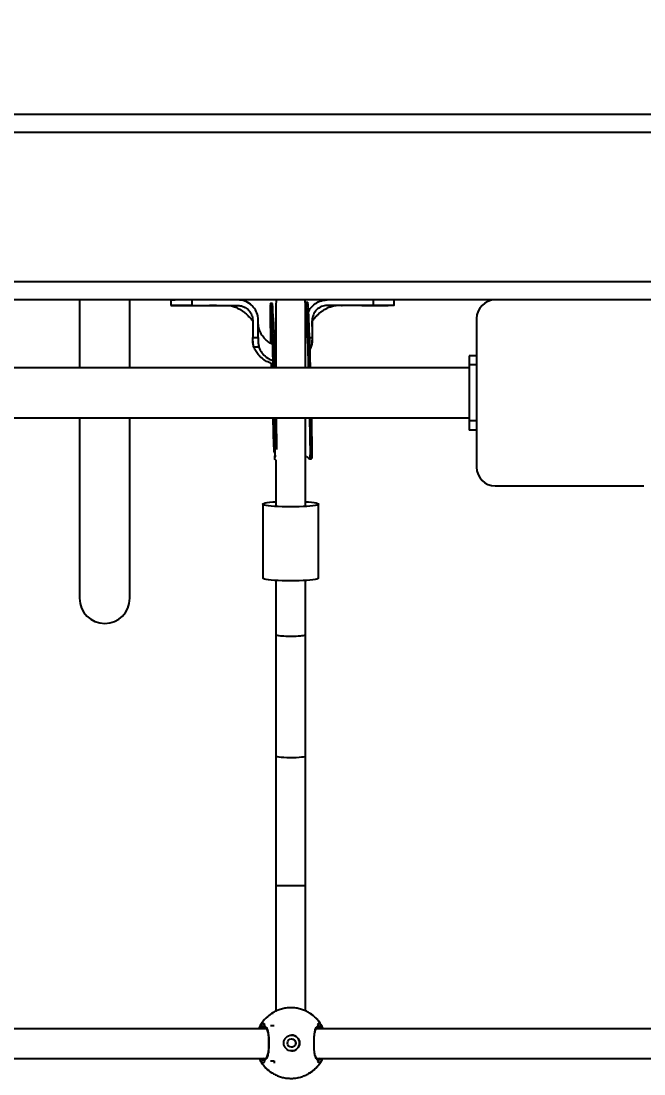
# Model space of a CAD drawing. Header units: millimetres. Extents: x -3365 to 2979, y -3775 to 2808.
# Drawn here: x -116 to 219, y 742 to 1308 of the extents above; entities that cross this region are included whole.
import ezdxf

# ---------------------------------------------------------------- set-up
doc = ezdxf.new("R2010")
doc.units = ezdxf.units.MM
for name, color, linetype in [('DIKOM_ОБЪЕКТ', 7, 'Continuous'), ('DIKOM_РАЗМЕР_ЗОНА', 7, 'Continuous'), ('DIKOM_РАЗМЕР_ОБЪЕКТА', 7, 'Continuous')]:
    doc.layers.add(name, color=color, linetype=linetype)
doc.styles.add('style1', font='arial.ttf', dxfattribs={"width": 0.8})
doc.dimstyles.new('1-50', dxfattribs={"dimtxt": 300, "dimasz": 200, "dimexe": 100, "dimexo": 0, "dimgap": 100, "dimtad": 1, "dimdec": 0, "dimtxsty": 'style1', "dimcen": 0, "dimclrd": 7, "dimclre": 7, "dimadec": 1, "dimazin": 2, "dimtfac": 1, "dimtdec": 0, "dimtmove": 0, "dimatfit": 3, "dimfxl": 0, "dimlwd": 25, "dimlwe": 18, "dimarcsym": 0})

# ---------------------------------------------------------------- blocks, each defined once
blk = doc.blocks.new('*D10')
at = {"layer": 'Defpoints', "color": 0, "transparency": 16777216}
for p in [(-921.14, 1308.33), (-1680.72, -1441.67), (325.78, -1441.67)]:
    blk.add_point(p, dxfattribs=at)
at = {"layer": 'DIKOM_РАЗМЕР_ОБЪЕКТА', "color": 7, "lineweight": 18, "transparency": 16777216}
for p, q in [((-921.14, 1308.33), (-1780.72, 1308.33)), ((325.78, -1441.67), (-1780.72, -1441.67))]:
    blk.add_line(p, q, dxfattribs=at)
at = {"layer": 'DIKOM_РАЗМЕР_ОБЪЕКТА', "color": 7, "lineweight": 25, "transparency": 16777216}
blk.add_line((-1680.72, 1108.33), (-1680.72, -1241.67), dxfattribs=at)
at = {"layer": 'DIKOM_РАЗМЕР_ОБЪЕКТА', "color": 7, "transparency": 16777216}
for points in [[(-1714.05, 1108.33), (-1647.38, 1108.33), (-1680.72, 1308.33)], [(-1714.05, -1241.67), (-1647.38, -1241.67), (-1680.72, -1441.67)]]:
    blk.add_solid(points, dxfattribs=at)
at = {"layer": 'DIKOM_РАЗМЕР_ОБЪЕКТА', "color": 0, "transparency": 16777216, "insert": (-1933.89, 16.54), "char_height": 300, "attachment_point": 5, "rotation": 90, "style": 'style1'}
blk.add_mtext('2750', dxfattribs=at)
blk = doc.blocks.new('*D12')
at = {"layer": 'Defpoints', "color": 0, "transparency": 16777216}
for p in [(-2915.08, 2808.33), (772.79, 2808.33), (178.86, -2941.67)]:
    blk.add_point(p, dxfattribs=at)
at = {"layer": 'DIKOM_РАЗМЕР_ЗОНА', "color": 7, "lineweight": 18, "transparency": 16777216}
for p, q in [((772.79, 2808.33), (-3015.08, 2808.33)), ((178.86, -2941.67), (-3015.08, -2941.67))]:
    blk.add_line(p, q, dxfattribs=at)
at = {"layer": 'DIKOM_РАЗМЕР_ЗОНА', "color": 7, "lineweight": 25, "transparency": 16777216}
blk.add_line((-2915.08, -2741.67), (-2915.08, 2608.33), dxfattribs=at)
at = {"layer": 'DIKOM_РАЗМЕР_ЗОНА', "color": 7, "transparency": 16777216}
for points in [[(-2948.41, 2608.33), (-2881.74, 2608.33), (-2915.08, 2808.33)], [(-2948.41, -2741.67), (-2881.74, -2741.67), (-2915.08, -2941.67)]]:
    blk.add_solid(points, dxfattribs=at)
at = {"layer": 'DIKOM_РАЗМЕР_ЗОНА', "color": 0, "transparency": 16777216, "insert": (-3168.25, 58.33), "char_height": 300, "attachment_point": 5, "rotation": 90, "style": 'style1'}
blk.add_mtext('5750', dxfattribs=at)

msp = doc.modelspace()

# ---------------------------------------------------------------- linework, layer by layer
at = {"layer": 'DIKOM_ОБЪЕКТ'}
for p, q in [((-971.14, 1258.33), (1328.86, 1258.33)), ((1328.86, 1248.33), (-971.14, 1248.33)), ((-971.14, 1168.33), (1328.86, 1168.33)), ((138.86, 1158.33), (-881.14, 1158.33)), ((-84.64, 1158.33), (-84.64, 1121.83)), ((-57.64, 1121.83), (-57.64, 1158.33)), ((-35.56, 1158.33), (-35.56, 1155.33)), ((-35.56, 1155.33), (-30.29, 1155.33)), ((-28.97, 1155.33), (-32.08, 1155.33)), ((-29.2, 1155.33), (-31.44, 1155.33)), ((-24.28, 1158.33), (-24.28, 1155.33)), ((-24.28, 1155.33), (0.44, 1155.33)), ((7.17, 1156.03), (5.41, 1157.08)), ((7.87, 1155.37), (7.54, 1155.67)), ((19.01, 1156.46), (18.01, 1156.43)), ((20.85, 1155.85), (20.85, 1121.83)), ((36.85, 1121.83), (36.85, 1155.85)), ((38, 1156.98), (37, 1156.95)), ((73.15, 1155.33), (48.44, 1155.33)), ((71.92, 1155.33), (78.56, 1155.33)), ((73.15, 1158.33), (73.15, 1155.33)), ((73.33, 1155.33), (73.72, 1155.33)), ((78.62, 1155.33), (81.36, 1155.33)), ((84.44, 1155.33), (84.44, 1158.33)), ((218.86, 1158.33), (138.86, 1158.33)), ((1238.86, 1158.33), (218.86, 1158.33)), ((8.44, 1147.33), (8.44, 1146.33)), ((8.44, 1146.33), (8.44, 1138.19)), ((11.44, 1146.33), (11.44, 1147.33)), ((11.44, 1138.19), (11.44, 1146.33)), ((40.44, 1147.33), (40.44, 1146.33)), ((40.44, 1146.33), (40.44, 1138.19)), ((128.86, 1148.33), (128.86, 1068.33)), ((8.44, 1138.19), (11.44, 1138.19)), ((8.52, 1136.08), (8.53, 1135.51)), ((11.82, 1132.98), (9.1, 1132.98)), ((39.03, 1138.19), (40.44, 1138.19)), ((39.77, 1132.98), (39.21, 1132.98)), ((39.77, 1132.98), (39.24, 1131.72)), ((40.37, 1135.7), (40.39, 1136.48)), ((40.39, 1135.98), (40.4, 1136.68)), ((128.86, 1128.33), (124.86, 1128.33)), ((124.86, 1128.33), (124.86, 1123.33)), ((124.86, 1121.83), (-867.14, 1121.83)), ((20.43, 1125.37), (20.85, 1125.22)), ((20.85, 1123.6), (20.47, 1123.67)), ((128.86, 1123.33), (124.86, 1123.33)), ((124.86, 1123.33), (124.86, 1093.33)), ((-867.14, 1094.83), (124.86, 1094.83)), ((-84.64, 1094.83), (-84.64, 997.83)), ((-57.64, 997.83), (-57.64, 1094.83)), ((19.24, 1094.83), (19.71, 1079.68)), ((19.99, 1094.83), (20.3, 1073.53)), ((19.99, 1094.83), (20.29, 1074.49)), ((20.99, 1094.83), (21.24, 1077.9)), ((36.85, 1047.9), (36.85, 1094.83)), ((38.99, 1094.83), (39.28, 1075.01)), ((39.99, 1094.83), (40.28, 1075.04)), ((128.86, 1093.33), (124.86, 1093.33)), ((124.86, 1093.33), (124.86, 1088.33)), ((128.86, 1088.33), (124.86, 1088.33)), ((20.29, 1074.49), (21.05, 1074.51)), ((20.5, 1072.4), (20.85, 1072.41)), ((20.85, 1072.41), (20.85, 1047.9)), ((37.58, 1073.87), (36.85, 1074.39)), ((39, 1072.91), (40.02, 1072.94)), ((39.28, 1075.01), (40.28, 1075.04)), ((138.86, 1058.33), (218.86, 1058.33)), ((13.85, 1048.51), (13.85, 1008.7)), ((43.85, 1008.7), (43.85, 1048.51)), ((20.85, 1007.44), (20.85, 978.3)), ((36.85, 978.3), (36.85, 1007.44)), ((20.85, 978.3), (20.85, 913.04)), ((36.85, 913.04), (36.85, 978.3)), ((20.85, 913.04), (20.85, 843.39)), ((36.85, 843.39), (36.85, 913.04)), ((20.85, 843.39), (20.85, 775.74)), ((20.85, 843.39), (36.85, 843.39)), ((36.85, 775.91), (36.85, 843.39)), ((18.75, 774.61), (19.43, 774.69)), ((39.2, 774.61), (39.25, 774.61)), ((15.84, 766.3), (-257.42, 766.3)), ((13.56, 767.62), (14.48, 767.86)), ((14.75, 767.08), (14.87, 767.09)), ((18.07, 768.11), (19.92, 768.11)), ((315.84, 766.3), (42.58, 766.3)), ((43.44, 767.08), (43.52, 767.09)), ((43.83, 767.86), (44.69, 767.59)), ((45.01, 768.8), (45.08, 768.45)), ((-256.93, 750.3), (15.3, 750.3)), ((13.88, 750.44), (14.68, 750.14)), ((14.87, 750.13), (14.69, 750.15)), ((18.07, 749.11), (19.92, 749.11)), ((19.92, 749.11), (19.92, 747.74)), ((43.07, 750.3), (315.3, 750.3)), ((44.78, 749.71), (43.83, 749.37)), ((43.89, 750.28), (44.62, 750.51)), ((45.08, 748.77), (45.01, 748.43)), ((15, 745.81), (15.26, 745.53)), ((18.75, 742.61), (19.43, 742.53)), ((38.43, 742.53), (39.25, 742.61))]:
    msp.add_line(p, q, dxfattribs=at)
at = {"layer": 'DIKOM_ОБЪЕКТ', "flags": 128}
for points in [[(19.52, 1121.83), (19.5, 1122.63), (19.41, 1125.95), (19.31, 1129.27), (19.21, 1132.54), (19.11, 1135.73), (19, 1138.8), (18.89, 1141.71), (18.79, 1144.44), (18.68, 1146.95), (18.57, 1149.22), (18.47, 1151.21), (18.37, 1152.9), (18.28, 1154.28), (18.19, 1155.33), (18.11, 1156.04), (18.04, 1156.39), (17.98, 1156.39), (17.93, 1156.03), (17.89, 1155.32), (17.87, 1154.27), (17.85, 1152.88), (17.84, 1151.18), (17.85, 1149.19), (17.87, 1146.92), (17.9, 1144.4), (17.94, 1141.67), (17.99, 1138.75), (18.05, 1135.68), (18.06, 1135.06)], [(21.24, 1158.33), (21.05, 1157.63), (20.85, 1155.85)], [(36.85, 1155.85), (36.65, 1157.63), (36.45, 1158.33)], [(38.52, 1121.83), (38.49, 1123.15), (38.4, 1126.47), (38.3, 1129.79), (38.2, 1133.06), (38.1, 1136.25), (37.99, 1139.32), (37.88, 1142.23), (37.78, 1144.96), (37.67, 1147.47), (37.56, 1149.74), (37.46, 1151.73), (37.36, 1153.42), (37.27, 1154.8), (37.18, 1155.85), (37.1, 1156.56), (37.03, 1156.91), (36.97, 1156.91), (36.92, 1156.55), (36.88, 1155.84), (36.86, 1154.79), (36.85, 1154.37)], [(39.52, 1121.83), (39.49, 1123.18), (39.4, 1126.5), (39.3, 1129.82), (39.2, 1133.08), (39.1, 1136.27), (38.99, 1139.34), (38.88, 1142.26), (38.77, 1144.99), (38.67, 1147.5), (38.56, 1149.76), (38.46, 1151.76), (38.36, 1153.45), (38.27, 1154.83), (38.18, 1155.88), (38.1, 1156.58), (38.03, 1156.94), (38, 1156.98)], [(18.33, 1124.27), (18.38, 1122.59), (18.4, 1121.83)], [(28.85, 1047.01), (26.56, 1047.03), (24.32, 1047.08), (22.19, 1047.17), (20.22, 1047.28), (18.45, 1047.43), (16.92, 1047.6), (15.67, 1047.79), (14.73, 1048), (14.12, 1048.22), (13.86, 1048.45), (13.95, 1048.68), (14.38, 1048.9), (15.16, 1049.12), (16.26, 1049.32), (17.65, 1049.5), (19.31, 1049.66), (20.85, 1049.77)], [(36.85, 1049.77), (38.39, 1049.66), (40.05, 1049.5), (41.44, 1049.32), (42.54, 1049.12), (43.31, 1048.9), (43.75, 1048.68), (43.84, 1048.45), (43.57, 1048.22), (42.97, 1048), (42.03, 1047.79), (40.78, 1047.6), (39.25, 1047.43), (37.48, 1047.28), (35.5, 1047.17), (33.37, 1047.08), (31.14, 1047.03), (28.85, 1047.01)], [(28.85, 1007.21), (26.56, 1007.23), (24.32, 1007.28), (22.19, 1007.37), (20.22, 1007.48), (18.45, 1007.63), (16.92, 1007.8), (15.67, 1007.99), (14.73, 1008.2), (14.12, 1008.42), (13.86, 1008.65), (13.85, 1008.7)], [(43.85, 1008.7), (43.84, 1008.65), (43.57, 1008.42), (42.97, 1008.2), (42.03, 1007.99), (40.78, 1007.8), (39.25, 1007.63), (37.48, 1007.48), (35.5, 1007.37), (33.37, 1007.28), (31.14, 1007.23), (28.85, 1007.21)], [(20.85, 978.3), (20.95, 978.17), (21.42, 978), (22.23, 977.85), (23.35, 977.72), (24.72, 977.62), (26.29, 977.55), (27.98, 977.51), (29.71, 977.51), (31.4, 977.55), (32.97, 977.62), (34.35, 977.72), (35.47, 977.85), (36.28, 978), (36.74, 978.17), (36.85, 978.3)], [(20.85, 978.3), (21.04, 978.13), (21.59, 977.97), (22.48, 977.82), (23.67, 977.69), (25.1, 977.6), (26.71, 977.53), (28.42, 977.5), (30.14, 977.51), (31.81, 977.56), (33.34, 977.64), (34.66, 977.75), (35.7, 977.89), (36.43, 978.05), (36.8, 978.21), (36.85, 978.3)], [(20.85, 913.04), (21.04, 912.87), (21.59, 912.71), (22.48, 912.56), (23.67, 912.43), (25.1, 912.34), (26.71, 912.27), (28.42, 912.24), (30.14, 912.25), (31.81, 912.3), (33.34, 912.38), (34.66, 912.49), (35.7, 912.63), (36.43, 912.78), (36.8, 912.95), (36.85, 913.04)]]:
    msp.add_lwpolyline(points, dxfattribs=at)
at = {"layer": 'DIKOM_ОБЪЕКТ'}
for centre, radius in [((29.36, 758.61), 4.25), ((29.32, 758.61), 2.25)]:
    msp.add_circle(centre, radius, dxfattribs=at)
for centre, radius, start, end in [((-470.24, 1117.83), 490.78, 0.4675, 4.5149), ((48.44, 1147.33), 8, 90, 180.0017), ((138.86, 1148.33), 10, 90, 180), ((138.86, 1068.33), 10, 180, 270), ((-71.14, 997.83), 13.5, 180, 0), ((29, 758.62), 18.99, 122.6474, 147.3586), ((29, 758.62), 18.99, 32.6414, 57.3526), ((29.18, 758.54), 18.8, 144.4089, 149.4115), ((29.24, 758.55), 17.45, 144.9755, 147.786), ((29.3, 758.71), 17.17, 32.1905, 35.048), ((29.01, 758.58), 18.74, 30.5836, 35.603), ((29.36, 758.61), 4.25, 359.9981, 89.9938), ((29.36, 758.61), 4.25, 270.0056, 0.0025), ((29.14, 758.65), 18.75, 210.5798, 215.5953), ((29, 758.61), 19, 212.6447, 237.3494), ((29.29, 758.7), 17.51, 212.2232, 215.0242), ((29, 758.61), 19, 302.6506, 327.3553), ((29.25, 758.54), 17.22, 324.9521, 327.8005), ((29.05, 758.62), 18.69, 324.3928, 329.4251)]:
    msp.add_arc(centre, radius, start, end, dxfattribs=at)
for points, knots in [([(-35.55, 1158.33), (-35.5, 1158.33), (-35.41, 1158.33), (-34.64, 1158.33), (-33.74, 1158.33), (-33.32, 1158.33)], [0, 0, 0, 0, 0.340107, 0.690669, 1, 1, 1, 1]), ([(-24.28, 1155.33), (-24.37, 1155.33), (-24.78, 1155.33), (-26.49, 1155.33), (-28.91, 1155.33), (-31.45, 1155.33), (-33.28, 1155.33), (-34.62, 1155.33), (-35.43, 1155.33), (-35.51, 1155.33), (-35.54, 1155.33)], [0, 0, 0, 0, 0.012373, 0.06189, 0.261123, 0.409634, 0.562454, 0.710964, 0.863782, 1, 1, 1, 1]), ([(-30.29, 1155.33), (-29.9, 1155.33), (-29.12, 1155.33), (-27.91, 1155.33), (-27.29, 1155.33)], [0, 0, 0, 0, 0.492056, 1, 1, 1, 1]), ([(-29.93, 1155.33), (-28.81, 1155.33), (-26.48, 1155.33), (-23.99, 1155.33), (-22.69, 1155.33)], [0, 0, 0, 0, 0.478154, 1, 1, 1, 1]), ([(-24.67, 1155.33), (-23.74, 1155.33), (-21.78, 1155.33), (-19.27, 1155.33), (-17.96, 1155.33)], [0, 0, 0, 0, 0.477468, 1, 1, 1, 1]), ([(-11.11, 1155.33), (-11.1, 1155.33), (-11.03, 1155.33), (-11.41, 1155.33), (-12.25, 1155.33), (-13.42, 1155.33), (-14.34, 1155.33), (-14.76, 1155.33)], [0, 0, 0, 0, 0.06425, 0.306799, 0.549339, 0.791884, 1, 1, 1, 1]), ([(-4.75, 1155.32), (-4.68, 1155.32), (-4.52, 1155.32), (-4.35, 1155.32), (-4.27, 1155.32)], [0, 0, 0, 0, 0.49808, 1, 1, 1, 1]), ([(-4.43, 1155.33), (-4.07, 1155.31), (-3.37, 1155.27), (-1.55, 1154.79), (0.19, 1154.07), (1.62, 1153.31), (2.72, 1152.6), (3.64, 1151.95), (4.52, 1151.23), (5.47, 1150.38), (6.37, 1149.33), (7.25, 1148.56), (7.84, 1147.87), (8.24, 1147.36), (8.34, 1147.11), (8.36, 1147.05), (8.38, 1147.02), (8.39, 1146.99), (8.4, 1146.95), (8.42, 1146.86), (8.42, 1146.8), (8.44, 1146.75), (8.44, 1146.45), (8.44, 1146.34), (8.44, 1146.29)], [0, 0, 0, 0, 0.150023, 0.285114, 0.400988, 0.491059, 0.549654, 0.595443, 0.65344, 0.721441, 0.788228, 0.844911, 0.895828, 0.92003, 0.924448, 0.92612, 0.927576, 0.92902, 0.930603, 0.93441, 0.957286, 0.976122, 0.990799, 1, 1, 1, 1]), ([(11.44, 1147.33), (11.43, 1147.42), (11.43, 1147.84), (11.31, 1149.5), (10.51, 1152.26), (8.29, 1155.33), (5.19, 1157.48), (2.4, 1158.27), (0.8, 1158.32), (0.44, 1158.33)], [0, 0, 0, 0, 0.014813, 0.074109, 0.290048, 0.505964, 0.720942, 0.936008, 1, 1, 1, 1]), ([(0.44, 1155.33), (0.66, 1155.32), (1.78, 1155.29), (3.77, 1154.77), (6.04, 1153.25), (7.68, 1151.06), (8.37, 1148.96), (8.42, 1147.7), (8.44, 1147.33)], [0, 0, 0, 0, 0.054127, 0.268331, 0.482533, 0.697284, 0.911982, 1, 1, 1, 1]), ([(7.66, 1155.63), (7.6, 1155.68), (7.48, 1155.78), (7.37, 1155.87), (7.32, 1155.91)], [0, 0, 0, 0, 0.500186, 1, 1, 1, 1]), ([(38.45, 1151.81), (38.48, 1151.93), (38.84, 1153.23), (40.63, 1155.28), (43.61, 1157.46), (46.44, 1158.27), (48.05, 1158.32), (48.44, 1158.33)], [0, 0, 0, 0, 0.027652, 0.321153, 0.614517, 0.908522, 1, 1, 1, 1]), ([(40.44, 1144.02), (40.44, 1143.98), (40.44, 1143.91), (40.44, 1144.09), (40.44, 1144.75), (40.44, 1145.48), (40.44, 1146.02), (40.43, 1146.53), (40.44, 1146.79), (40.46, 1146.86), (40.46, 1146.91), (40.48, 1146.98), (40.49, 1147.01), (40.5, 1147.04), (40.52, 1147.07), (40.54, 1147.13), (40.64, 1147.37), (41.04, 1147.88), (41.68, 1148.6), (42.6, 1149.45), (43.53, 1150.48), (44.47, 1151.33), (45.3, 1151.99), (46.17, 1152.61), (47.26, 1153.31), (48.7, 1154.08), (50.46, 1154.79), (52.31, 1155.27), (53.03, 1155.31), (53.41, 1155.33)], [0, 0, 0, 0, 0.038804, 0.073968, 0.124841, 0.172223, 0.205993, 0.227863, 0.241702, 0.25434, 0.26854, 0.271439, 0.272636, 0.273736, 0.274874, 0.27619, 0.279636, 0.298267, 0.337815, 0.38835, 0.446677, 0.494111, 0.533656, 0.567928, 0.614048, 0.68494, 0.776098, 0.882282, 1, 1, 1, 1]), ([(56.28, 1155.32), (56.33, 1155.32), (56.42, 1155.32), (56.52, 1155.32), (56.57, 1155.31)], [0, 0, 0, 0, 0.499601, 1, 1, 1, 1]), ([(63.66, 1155.33), (63.61, 1155.33), (63.06, 1155.33), (62.07, 1155.33), (60.89, 1155.33), (60.17, 1155.33), (59.86, 1155.33), (59.94, 1155.33), (59.95, 1155.33)], [0, 0, 0, 0, 0.02217, 0.263628, 0.505088, 0.746545, 0.988001, 1, 1, 1, 1]), ([(67.11, 1155.33), (68.42, 1155.33), (70.92, 1155.33), (72.87, 1155.33), (73.81, 1155.33)], [0, 0, 0, 0, 0.522448, 1, 1, 1, 1]), ([(84.41, 1155.33), (84.42, 1155.33), (84.51, 1155.33), (84.16, 1155.33), (83.3, 1155.33), (81.87, 1155.33), (79.93, 1155.33), (77.16, 1155.33), (74.66, 1155.33), (73.15, 1155.33)], [0, 0, 0, 0, 0.012296, 0.165144, 0.313683, 0.466529, 0.615069, 0.767915, 1, 1, 1, 1]), ([(19.32, 1134.46), (18.82, 1134.66), (17.48, 1135.22), (15.58, 1136.7), (13.72, 1138.79), (12.34, 1141.29), (11.67, 1143.56), (11.47, 1145.18), (11.44, 1145.94), (11.44, 1146.24), (11.44, 1146.34)], [0, 0, 0, 0, 0.106308, 0.287357, 0.471602, 0.658714, 0.846687, 0.938061, 0.979944, 1, 1, 1, 1]), ([(8.44, 1137.11), (8.44, 1137.2), (8.44, 1137.56), (8.44, 1137.92), (8.44, 1138.19)], [0, 0, 0, 0, 0.256261, 1, 1, 1, 1]), ([(9.1, 1132.98), (8.91, 1133.64), (8.51, 1134.98), (8.46, 1136.39), (8.44, 1137.11)], [0, 0, 0, 0, 0.491587, 1, 1, 1, 1]), ([(19.64, 1123.85), (18.85, 1124.09), (17.1, 1124.62), (14.62, 1125.99), (12.35, 1127.8), (10.56, 1129.94), (9.57, 1131.72), (9.18, 1132.77), (9.1, 1132.98)], [0, 0, 0, 0, 0.169417, 0.375109, 0.580607, 0.766508, 0.952187, 1, 1, 1, 1]), ([(11.44, 1138.19), (11.44, 1138.11), (11.44, 1137.68), (11.44, 1136.6), (11.38, 1134.92), (11.67, 1133.63), (11.82, 1132.98)], [0, 0, 0, 0, 0.048385, 0.241898, 0.617089, 1, 1, 1, 1]), ([(11.82, 1132.98), (12.03, 1132.4), (12.6, 1130.81), (14.4, 1128.51), (16.86, 1126.54), (18.79, 1125.93), (19.59, 1125.68)], [0, 0, 0, 0, 0.167515, 0.457269, 0.777788, 1, 1, 1, 1]), ([(20.85, 1133.88), (20.68, 1133.9), (20.44, 1133.94), (20.23, 1134.04), (20.16, 1134.08)], [0, 0, 0, 0, 0.698817, 1, 1, 1, 1]), ([(40.44, 1137.11), (40.41, 1136.41), (40.36, 1135), (39.97, 1133.66), (39.77, 1132.98)], [0, 0, 0, 0, 0.492129, 1, 1, 1, 1]), ([(40.44, 1138.19), (40.44, 1138.1), (40.44, 1137.74), (40.44, 1137.38), (40.44, 1137.11)], [0, 0, 0, 0, 0.256358, 1, 1, 1, 1]), ([(19.71, 1079.68), (19.73, 1079.14), (19.76, 1078.06), (19.87, 1076.81), (20, 1076.09), (20.22, 1075.98), (20.26, 1075.96)], [0, 0, 0, 0, 0.309465, 0.619024, 0.925151, 1, 1, 1, 1]), ([(20.5, 1072.41), (20.44, 1072.45), (20.31, 1072.53), (20.3, 1073.26), (20.29, 1074.08), (20.29, 1074.49)], [0, 0, 0, 0, 0.317893, 0.653648, 1, 1, 1, 1]), ([(37.58, 1073.87), (37.89, 1073.62), (38.51, 1073.12), (39.02, 1072.83), (39.24, 1073.04), (39.29, 1073.73), (39.28, 1074.57), (39.28, 1075.01)], [0, 0, 0, 0, 0.203784, 0.40843, 0.596905, 0.787456, 1, 1, 1, 1]), ([(40.28, 1075.04), (40.28, 1074.62), (40.29, 1073.77), (40.27, 1073.05), (40.1, 1073), (40.02, 1072.97)], [0, 0, 0, 0, 0.353024, 0.706178, 1, 1, 1, 1]), ([(38.82, 774.88), (38.16, 775.24), (36.83, 775.99), (34.65, 776.8), (32.36, 777.36), (29.97, 777.64), (27.53, 777.61), (25.07, 777.26), (22.64, 776.57), (20.52, 775.69), (19.29, 774.92), (18.79, 774.61)], [0, 0, 0, 0, 0.107113, 0.217064, 0.328826, 0.442378, 0.557756, 0.675058, 0.79445, 0.91623, 1, 1, 1, 1]), ([(18.7, 774.55), (18.57, 774.48), (17.79, 774.02), (16.48, 772.95), (14.84, 771.36), (13.43, 769.57), (12.35, 767.88), (11.85, 766.75), (11.65, 766.3)], [0, 0, 0, 0, 0.038964, 0.248128, 0.456363, 0.663083, 0.867024, 1, 1, 1, 1]), ([(39.27, 774.57), (39.13, 774.68), (38.99, 774.79), (38.83, 774.87), (38.82, 774.88)], [0, 0, 0, 0, 0.963194, 1, 1, 1, 1]), ([(45.03, 768.81), (45.01, 768.84), (44.65, 769.47), (43.77, 770.61), (42.34, 772.2), (40.84, 773.54), (39.75, 774.26), (39.27, 774.57)], [0, 0, 0, 0, 0.012235, 0.26472, 0.524831, 0.791492, 1, 1, 1, 1]), ([(12.07, 766.3), (12.5, 766.85), (12.99, 767.49), (13.49, 767.6), (13.56, 767.62)], [0, 0, 0, 0, 0.858399, 1, 1, 1, 1]), ([(14.77, 767.06), (14.44, 767.06), (13.91, 767.06), (13.38, 766.5), (13.19, 766.3)], [0, 0, 0, 0, 0.633445, 1, 1, 1, 1]), ([(13.89, 769.49), (13.98, 769.33), (14.17, 769.02), (14.69, 768.72), (14.95, 768.57)], [0, 0, 0, 0, 0.49657, 1, 1, 1, 1]), ([(14.95, 768.57), (14.69, 768.72), (14.17, 769.02), (13.98, 769.33), (13.89, 769.49)], [0, 0, 0, 0, 0.496485, 1, 1, 1, 1]), ([(14.76, 767.13), (14.76, 767.13), (14.7, 767.14), (14.59, 767.22), (14.46, 767.36), (14.4, 767.53), (14.4, 767.69), (14.44, 767.8), (14.47, 767.85), (14.48, 767.86)], [0, 0, 0, 0, 0.003753, 0.219125, 0.428801, 0.623767, 0.804752, 0.979522, 1, 1, 1, 1]), ([(14.44, 767.77), (14.43, 767.75), (14.4, 767.69), (14.4, 767.55), (14.44, 767.4), (14.54, 767.26), (14.68, 767.16), (14.82, 767.1), (14.92, 767.1), (14.95, 767.1)], [0, 0, 0, 0, 0.067983, 0.226447, 0.383325, 0.544373, 0.714964, 0.897691, 1, 1, 1, 1]), ([(14.48, 767.86), (14.86, 767.73), (15.66, 767.45), (16.49, 765.71), (16.91, 763.45), (17.12, 760.88), (17.17, 758.12), (17.05, 755.07), (16.71, 752.43), (16.07, 750.48), (15.27, 749.54), (14.68, 749.41), (14.48, 749.37)], [0, 0, 0, 0, 0.111434, 0.22936, 0.339017, 0.410114, 0.51671, 0.623256, 0.729394, 0.834804, 0.941413, 1, 1, 1, 1]), ([(14.96, 767.06), (15.02, 767.05), (15.22, 767.02), (15.54, 766.76), (15.94, 766.2), (16.3, 765.36), (16.58, 764.25), (16.79, 762.92), (16.92, 761.44), (16.99, 760.13), (16.99, 759.34), (16.99, 759.08)], [0, 0, 0, 0, 0.056311, 0.183681, 0.303646, 0.431187, 0.558268, 0.683786, 0.812733, 0.940867, 1, 1, 1, 1]), ([(42.2, 751.4), (42.09, 751.66), (41.76, 752.48), (41.57, 754.45), (41.43, 757.06), (41.42, 759.83), (41.52, 762.61), (41.76, 763.97), (41.85, 764.55)], [0, 0, 0, 0, 0.095457, 0.303915, 0.440558, 0.6456, 0.850384, 1, 1, 1, 1]), ([(41.85, 764.55), (41.88, 764.78), (42.03, 765.83), (42.56, 767.05), (43.26, 767.76), (43.72, 767.84), (43.83, 767.86)], [0, 0, 0, 0, 0.102772, 0.487512, 0.879935, 1, 1, 1, 1]), ([(41.96, 764.35), (42.01, 764.58), (42.12, 765.21), (42.39, 765.99), (42.74, 766.65), (43.12, 767), (43.33, 767.13), (43.47, 767.1), (43.48, 767.1)], [0, 0, 0, 0, 0.125005, 0.336797, 0.549218, 0.760547, 0.983633, 1, 1, 1, 1]), ([(44.25, 769.49), (44.18, 769.33), (44.05, 769.02), (43.58, 768.72), (43.35, 768.57)], [0, 0, 0, 0, 0.496568, 1, 1, 1, 1]), ([(44.25, 769.49), (44.18, 769.33), (44.05, 769.02), (43.58, 768.72), (43.35, 768.57)], [0, 0, 0, 0, 0.496568, 1, 1, 1, 1]), ([(43.83, 767.86), (43.85, 767.81), (43.9, 767.72), (43.9, 767.55), (43.86, 767.4), (43.77, 767.26), (43.63, 767.16), (43.48, 767.1), (43.39, 767.1), (43.35, 767.1)], [0, 0, 0, 0, 0.145358, 0.29066, 0.434507, 0.582116, 0.738537, 0.906189, 1, 1, 1, 1]), ([(43.48, 767.12), (43.5, 767.12), (43.59, 767.13), (43.72, 767.22), (43.84, 767.36), (43.9, 767.53), (43.9, 767.69), (43.86, 767.8), (43.83, 767.85), (43.83, 767.86)], [0, 0, 0, 0, 0.067264, 0.268879, 0.465243, 0.647755, 0.81718, 0.98083, 1, 1, 1, 1]), ([(44.99, 766.3), (44.83, 766.48), (44.36, 767.05), (43.88, 767.05), (43.56, 767.04)], [0, 0, 0, 0, 0.319412, 1, 1, 1, 1]), ([(44.69, 767.59), (44.78, 767.57), (45.22, 767.47), (45.66, 766.82), (46.01, 766.3)], [0, 0, 0, 0, 0.199305, 1, 1, 1, 1]), ([(46.35, 766.3), (46.23, 766.59), (45.86, 767.46), (45.36, 768.27), (45.03, 768.81)], [0, 0, 0, 0, 0.33143, 1, 1, 1, 1]), ([(16.99, 759.08), (17, 758.79), (17.01, 757.94), (16.97, 756.55), (16.86, 754.99), (16.69, 753.57), (16.44, 752.35), (16.12, 751.38), (15.73, 750.68), (15.31, 750.27), (15.04, 750.11), (14.87, 750.13), (14.85, 750.13)], [0, 0, 0, 0, 0.063293, 0.180356, 0.296842, 0.412183, 0.527057, 0.639978, 0.752367, 0.864577, 0.982618, 1, 1, 1, 1]), ([(29.27, 760.85), (29.48, 760.84), (29.94, 760.81), (30.59, 760.48), (31.13, 759.96), (31.46, 759.3), (31.5, 758.83), (31.52, 758.61)], [0, 0, 0, 0, 0.181233, 0.388192, 0.601213, 0.818615, 1, 1, 1, 1]), ([(31.52, 758.61), (31.5, 758.36), (31.45, 757.87), (31.08, 757.2), (30.52, 756.69), (29.88, 756.39), (29.44, 756.39), (29.27, 756.39)], [0, 0, 0, 0, 0.209727, 0.419287, 0.633156, 0.85059, 1, 1, 1, 1]), ([(11.93, 750.3), (11.96, 750.22), (12.26, 749.53), (13.02, 748.3), (13.9, 747), (14.51, 746.35), (14.65, 746.2)], [0, 0, 0, 0, 0.051899, 0.456626, 0.876792, 1, 1, 1, 1]), ([(13.36, 749.76), (13.24, 749.79), (13.01, 749.83), (12.79, 750.15), (12.68, 750.3)], [0, 0, 0, 0, 0.526149, 1, 1, 1, 1]), ([(14.48, 749.37), (14.43, 749.36), (14.08, 749.34), (13.7, 749.56), (13.36, 749.76)], [0, 0, 0, 0, 0.12094, 1, 1, 1, 1]), ([(14.95, 748.65), (14.69, 748.5), (14.17, 748.2), (13.98, 747.89), (13.89, 747.74)], [0, 0, 0, 0, 0.496485, 1, 1, 1, 1]), ([(13.89, 747.74), (13.98, 747.89), (14.17, 748.2), (14.69, 748.5), (14.95, 748.65)], [0, 0, 0, 0, 0.496573, 1, 1, 1, 1]), ([(14.48, 749.37), (14.45, 749.41), (14.41, 749.51), (14.4, 749.67), (14.44, 749.83), (14.54, 749.96), (14.68, 750.07), (14.82, 750.12), (14.92, 750.13), (14.95, 750.13)], [0, 0, 0, 0, 0.145349, 0.29075, 0.434693, 0.582174, 0.738585, 0.906195, 1, 1, 1, 1]), ([(14.81, 750.1), (14.8, 750.1), (14.71, 750.09), (14.59, 750.01), (14.46, 749.87), (14.4, 749.7), (14.4, 749.53), (14.44, 749.42), (14.47, 749.37), (14.48, 749.37)], [0, 0, 0, 0, 0.05704, 0.26093, 0.459176, 0.643692, 0.815227, 0.980512, 1, 1, 1, 1]), ([(43.83, 749.37), (43.77, 749.37), (43.31, 749.44), (42.66, 749.86), (42.32, 751), (42.2, 751.4)], [0, 0, 0, 0, 0.078538, 0.679046, 1, 1, 1, 1]), ([(43.32, 750.18), (43.26, 750.19), (43.09, 750.23), (42.78, 750.54), (42.47, 751.03), (42.32, 751.5), (42.26, 751.68)], [0, 0, 0, 0, 0.180993, 0.503839, 0.80903, 1, 1, 1, 1]), ([(42.37, 745.16), (42.63, 745.41), (43.43, 746.18), (44.32, 747.28), (44.86, 748.18), (45.01, 748.43)], [0, 0, 0, 0, 0.2526, 0.792667, 1, 1, 1, 1]), ([(43.35, 750.13), (43.37, 750.12), (43.43, 750.11), (43.5, 750.15), (43.55, 750.17)], [0, 0, 0, 0, 0.218319, 1, 1, 1, 1]), ([(43.35, 750.13), (43.42, 750.12), (43.55, 750.11), (43.72, 750.01), (43.84, 749.87), (43.9, 749.7), (43.9, 749.53), (43.86, 749.42), (43.83, 749.37), (43.83, 749.37)], [0, 0, 0, 0, 0.177684, 0.355464, 0.528395, 0.689281, 0.83885, 0.983007, 1, 1, 1, 1]), ([(43.83, 749.37), (43.85, 749.41), (43.9, 749.51), (43.9, 749.67), (43.86, 749.83), (43.77, 749.96), (43.63, 750.07), (43.48, 750.12), (43.39, 750.13), (43.35, 750.13)], [0, 0, 0, 0, 0.145343, 0.290738, 0.434675, 0.582088, 0.738493, 0.906199, 1, 1, 1, 1]), ([(43.35, 748.65), (43.58, 748.5), (44.05, 748.2), (44.18, 747.89), (44.25, 747.74)], [0, 0, 0, 0, 0.496483, 1, 1, 1, 1]), ([(43.35, 748.65), (43.58, 748.5), (44.05, 748.2), (44.18, 747.89), (44.25, 747.74)], [0, 0, 0, 0, 0.496483, 1, 1, 1, 1]), ([(45.49, 750.3), (45.36, 750.11), (45.12, 749.77), (44.89, 749.73), (44.78, 749.71)], [0, 0, 0, 0, 0.574341, 1, 1, 1, 1]), ([(45.01, 748.43), (45.26, 748.81), (45.66, 749.41), (45.95, 750.06), (46.05, 750.3)], [0, 0, 0, 0, 0.639489, 1, 1, 1, 1]), ([(15.26, 745.53), (15.39, 745.37), (16.02, 744.67), (17.19, 743.67), (18.29, 742.94), (18.79, 742.61)], [0, 0, 0, 0, 0.134295, 0.610924, 1, 1, 1, 1]), ([(19.18, 742.35), (19.84, 741.98), (21.17, 741.24), (23.35, 740.43), (25.64, 739.86), (28.03, 739.59), (30.47, 739.62), (32.93, 739.97), (35.36, 740.65), (37.5, 741.55), (38.75, 742.33), (39.27, 742.66)], [0, 0, 0, 0, 0.106715, 0.216263, 0.327612, 0.440745, 0.555698, 0.672566, 0.79152, 0.912849, 1, 1, 1, 1]), ([(39.27, 742.66), (39.41, 742.73), (40.2, 743.2), (41.26, 744.03), (42.08, 744.87), (42.37, 745.16)], [0, 0, 0, 0, 0.116106, 0.69255, 1, 1, 1, 1])]:
    msp.add_open_spline(points, degree=3, knots=knots, dxfattribs=at)

# ---------------------------------------------------------------- dimensions: what is measured, and where the dimension line sits
at = {"layer": 'DIKOM_РАЗМЕР_ЗОНА'}
dim = msp.add_linear_dim(base=(-2915.08, 2808.33), p1=(178.86, -2941.67), p2=(772.79, 2808.33), angle=90, dimstyle='1-50', dxfattribs=at)
dim.commit()
dim.dimension.update_dxf_attribs({"geometry": '*D12', "text_midpoint": (-2915.08, 58.33), "dimtype": 160})
at = {"layer": 'DIKOM_РАЗМЕР_ОБЪЕКТА'}
dim = msp.add_linear_dim(base=(-1680.72, -1441.67), p1=(-921.14, 1308.33), p2=(325.78, -1441.67), angle=90, dimstyle='1-50', dxfattribs=at)
dim.commit()
dim.dimension.update_dxf_attribs({"geometry": '*D10', "text_midpoint": (-1680.72, 16.54), "dimtype": 160})

doc.saveas('drawing.dxf')
